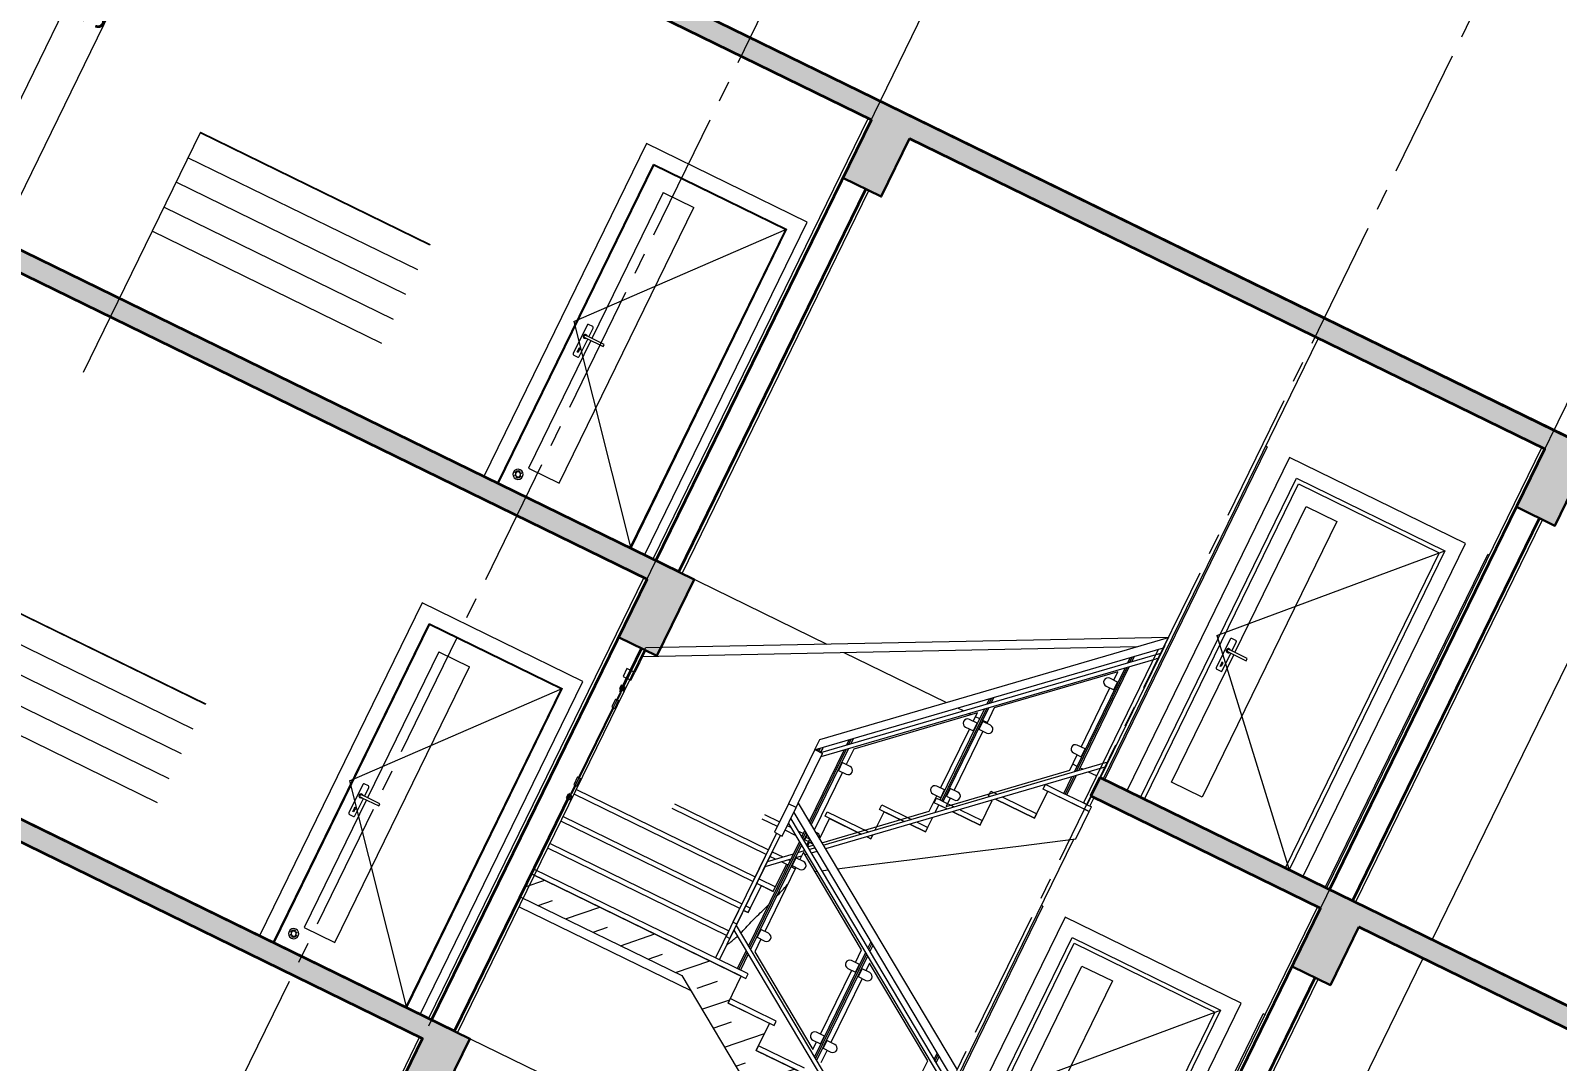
# Model space of a CAD drawing. Header units: millimetres. Extents: x 1373 to 40779, y 1939 to 6439.
# Drawn here: x 4476 to 4700.1, y 6017.2 to 6168.5 of the extents above; entities that cross this region are included whole.
import ezdxf

# ---------------------------------------------------------------- set-up
doc = ezdxf.new("R2010")
doc.units = ezdxf.units.MM
doc.linetypes.add('IMPORT-CENTER2', pattern=[112.5, 75, -12.5, 12.5, -12.5])
for name, color, linetype, lineweight in [('A-DETL', 6, 'Continuous', 30), ('A-DETL-GENF', 92, 'Continuous', 18), ('A-DOOR', 31, 'Continuous', 18), ('A-DOOR-FRAM', 31, 'Continuous', 18), ('A-FLOR-FNSH', 192, 'Continuous', 35), ('A-FLOR-HRAL', 11, 'Continuous', 18), ('A-WALL', 20, 'Continuous', 9), ('A-WALL-FNSH', 113, 'Continuous', 18), ('ESYA', 3, 'Continuous', 25), ('HESAPLAMALAR', 2, 'Continuous', 30), ('S-GRID', 252, 'IMPORT-CENTER2', 5), ('S-STRS', 31, 'Continuous', 18), ('YAZI', 2, 'Continuous', 18)]:
    doc.layers.add(name, color=color, linetype=linetype, lineweight=lineweight)
doc.layers.add('MASSE', color=7, linetype='Continuous')
doc.styles.add('50', font='arial.ttf', dxfattribs={"width": 0.8})
doc.dimstyles.new('NERGİS', dxfattribs={"dimtxt": 15, "dimasz": 10, "dimexe": 20, "dimexo": 150, "dimgap": 0, "dimtad": 1, "dimdec": 0, "dimzin": 1, "dimtxsty": '50', "dimblk": 'ARCHTICK', "dimcen": 0, "dimse1": 1, "dimse2": 1, "dimclrd": 56, "dimclrt": 56, "dimazin": 3, "dimtfac": 1, "dimtdec": 0, "dimtix": 1, "dimtmove": 2, "dimatfit": 2, "dimldrblk": 'DOTSMALL', "dimlwd": 0, "dimlwe": -1, "dimarcsym": 0})

# ---------------------------------------------------------------- blocks, each defined once
blk = doc.blocks.new('_MB_KAPI_CAMLI_B - _m_kapı_100_camlı-1990218-Schnitt 0')
at = {"layer": 'A-DOOR-FRAM'}
for p in [(-92.96, 400), (-91.96, 617.5)]:
    blk.add_line(p, (-92.96, 617.5), dxfattribs=at)
blk = doc.blocks.new('_MB_KAPI_CAMLI_B - _m_kapı_100_camlı-V2-Schnitt 0')
at = {"layer": 'A-DOOR-FRAM'}
for q in [(-237.96, 617.5), (-236.96, 400)]:
    blk.add_line((-236.96, 617.5), q, dxfattribs=at)
blk = doc.blocks.new('RJEJRE')
at = {"layer": 'A-FLOR-HRAL'}
for p, q in [((-239.96, 1091.44), (-512.96, 951.29)), ((-397.5, 947.95), (-239.96, 1091.44)), ((-239.96, 1084.57), (-397.26, 941.3)), ((-239.96, 1091.44), (-239.96, 1084.57)), ((-239.67, 1086.62), (-239.92, 1086.4)), ((-239.64, 1000), (-239.64, 1086.65)), ((-254.33, 1078.35), (-512.42, 945.86)), ((-393.65, 941.3), (-240.99, 1080.34)), ((-240.99, 1076.91), (-392.42, 938.98)), ((-242.18, 1082.54), (-242.18, 982.35)), ((-239.96, 1077.84), (-240.84, 1077.04)), ((-240.83, 1080.48), (-239.96, 1081.28)), ((-239.96, 1081.28), (-239.96, 1077.84)), ((-254.91, 1067.66), (-254.91, 1070.95)), ((-253.01, 1069.4), (-253.01, 1072.68)), ((-257.77, 1060.35), (-313.65, 1009.46)), ((-257.77, 1054.9), (-257.77, 1060.35)), ((-254.91, 996.54), (-254.91, 1064.23)), ((-253.01, 998.28), (-253.01, 1065.96)), ((-255.23, 1054.9), (-260.31, 1054.9)), ((-260.31, 1049.82), (-255.23, 1049.82)), ((-257.77, 1011.26), (-257.77, 1049.82)), ((-255.23, 1049.82), (-255.23, 1054.9)), ((-318.41, 1009.82), (-318.41, 1013.11)), ((-316.51, 1011.56), (-316.51, 1014.85)), ((-368.49, 893.09), (-240.91, 1009.29)), ((-239.96, 1006.72), (-366.29, 891.66)), ((-318.41, 947.06), (-318.41, 1006.39)), ((-316.51, 947.06), (-316.51, 1008.12)), ((-313.65, 1009.46), (-313.65, 999.38)), ((-255.23, 1011.26), (-260.31, 1011.26)), ((-260.31, 1006.18), (-255.23, 1006.18)), ((-257.77, 996.1), (-257.77, 1006.18)), ((-255.23, 1006.18), (-255.23, 1011.26)), ((-240.89, 1009.31), (-239.96, 1010.16)), ((-239.96, 1010.16), (-239.96, 1006.72)), ((-321.27, 1002.52), (-377.15, 951.62)), ((-318.73, 997.06), (-323.81, 997.06)), ((-321.27, 997.06), (-321.27, 1002.52)), ((-318.73, 991.98), (-318.73, 997.06)), ((-311.11, 999.38), (-316.19, 999.38)), ((-316.19, 999.38), (-316.19, 994.3)), ((-313.65, 945.21), (-257.77, 996.1)), ((-253.01, 982.35), (-253.01, 994.84)), ((-323.81, 991.98), (-318.73, 991.98)), ((-321.27, 953.43), (-321.27, 991.98)), ((-316.19, 994.3), (-311.11, 994.3)), ((-313.65, 994.3), (-313.65, 955.74)), ((-254.91, 982.35), (-254.91, 993.11)), ((-239.64, 982.35), (-239.64, 988)), ((-254.91, 982.35), (-253.01, 982.35)), ((-240.91, 982.35), (-242.18, 982.35)), ((-239.64, 982.35), (-240.91, 982.35)), ((-381.91, 951.99), (-381.91, 955.28)), ((-380.01, 953.72), (-380.01, 957.01)), ((-380.01, 900.62), (-380.01, 950.29)), ((-377.15, 951.62), (-377.15, 941.54)), ((-318.73, 953.43), (-323.81, 953.43)), ((-318.73, 948.35), (-318.73, 953.43)), ((-311.11, 955.74), (-316.19, 955.74)), ((-316.19, 955.74), (-316.19, 950.66)), ((-316.19, 950.66), (-311.11, 950.66)), ((-313.65, 950.66), (-313.65, 945.21)), ((-512.96, 949.57), (-512.42, 949.57)), ((-512.42, 949.57), (-512.42, 935.61)), ((-397.5, 941.3), (-397.5, 947.95)), ((-397.5, 941.3), (-392.42, 941.3)), ((-397.5, 941.3), (-397.5, 906)), ((-396.23, 942.24), (-396.23, 941.3)), ((-395.93, 942.3), (-395.97, 942.46)), ((-395.59, 941.3), (-395.93, 942.3)), ((-393.98, 942.3), (-394.32, 941.3)), ((-393.76, 943.65), (-393.98, 942.3)), ((-393.7, 944.5), (-393.76, 943.65)), ((-393.69, 941.3), (-393.69, 944.55)), ((-392.42, 908.73), (-392.42, 941.3)), ((-381.91, 901.87), (-381.91, 948.55)), ((-374.61, 941.54), (-379.69, 941.54)), ((-379.69, 941.54), (-379.69, 936.46)), ((-323.81, 948.35), (-318.73, 948.35)), ((-321.27, 938.27), (-321.27, 948.35)), ((-318.41, 947.06), (-316.51, 947.06)), ((-517.5, 935.61), (-517.5, 930.53)), ((-512.42, 935.61), (-517.5, 935.61)), ((-512.42, 930.53), (-512.42, 935.61)), ((-379.69, 936.46), (-374.61, 936.46)), ((-377.15, 936.46), (-377.15, 898.75)), ((-369.87, 894), (-321.27, 938.27)), ((-517.5, 930.53), (-512.42, 930.53)), ((-516.23, 925.45), (-516.23, 922.91)), ((-513.69, 925.45), (-516.23, 925.45)), ((-513.69, 922.91), (-513.69, 925.45)), ((-516.23, 922.91), (-513.69, 922.91)), ((-515.59, 916.56), (-515.59, 911.48)), ((-515.59, 916.56), (-513.69, 916.56)), ((-514.32, 921.64), (-514.96, 921.64)), ((-514.96, 921.64), (-514.96, 916.56)), ((-514.32, 916.56), (-514.32, 921.64)), ((-513.69, 911.48), (-513.69, 916.56)), ((-515.59, 911.48), (-513.69, 911.48)), ((-514.96, 911.48), (-514.96, 865.76)), ((-514.32, 865.76), (-514.32, 911.48)), ((-392.42, 906), (-397.5, 906)), ((-397.5, 906), (-397.5, 887.37)), ((-392.42, 902.67), (-392.42, 908.73)), ((-392.42, 908.73), (-239.96, 809.09)), ((-392.42, 887.37), (-392.42, 906)), ((-392.42, 902.67), (-239.96, 803.02)), ((-392.42, 898.57), (-242.82, 800.79)), ((-374.61, 897.9), (-375.85, 897.9)), ((-397.5, 887.37), (-392.42, 887.37)), ((-396.23, 887.37), (-396.23, 864.5)), ((-396.23, 887.37), (-396.23, 805.88)), ((-393.69, 864.5), (-393.69, 887.37)), ((-393.69, 805.88), (-393.69, 887.37)), ((-392.36, 895.5), (-242.82, 797.76)), ((-381.91, 891.71), (-381.91, 895.8)), ((-381.91, 820.59), (-381.91, 888.67)), ((-380.01, 894.55), (-380.01, 890.46)), ((-380.01, 887.43), (-380.01, 819.34)), ((-379.69, 894.35), (-379.69, 892.82)), ((-379.69, 892.82), (-377.36, 892.82)), ((-377.15, 892.68), (-377.15, 888.59)), ((-376.37, 888.08), (-373.75, 890.46)), ((-374.98, 887.18), (-372.37, 889.56)), ((-370.17, 888.12), (-372.79, 885.74)), ((-393.71, 870.12), (-381.91, 880.87)), ((-380.01, 882.6), (-376.92, 885.41)), ((-377.15, 881.77), (-380.01, 879.17)), ((-374.61, 879.39), (-379.69, 879.39)), ((-379.69, 879.39), (-379.69, 874.31)), ((-321.27, 847.77), (-377.15, 884.29)), ((-377.15, 884.29), (-377.15, 879.39)), ((-374.73, 883.98), (-375.54, 883.24)), ((-381.91, 877.43), (-393.71, 866.69)), ((-379.69, 874.31), (-374.61, 874.31)), ((-377.15, 874.31), (-377.15, 832.54)), ((-515.59, 865.76), (-515.59, 860.68)), ((-515.59, 865.76), (-513.69, 865.76)), ((-515.59, 860.68), (-513.69, 860.68)), ((-514.96, 860.68), (-514.96, 855.6)), ((-514.32, 855.6), (-514.32, 860.68)), ((-513.69, 860.68), (-513.69, 865.76)), ((-396.23, 864.39), (-396.23, 867.83)), ((-396.23, 864.5), (-396.23, 829.21)), ((-393.69, 829.21), (-393.69, 864.5)), ((-516.23, 854.33), (-516.23, 851.79)), ((-513.69, 854.33), (-516.23, 854.33)), ((-516.23, 851.79), (-513.69, 851.79)), ((-514.96, 855.6), (-514.32, 855.6)), ((-513.69, 851.79), (-513.69, 854.33)), ((-318.41, 850.2), (-318.41, 854.29)), ((-316.51, 853.05), (-316.51, 848.96)), ((-321.27, 839.54), (-321.27, 847.77)), ((-318.41, 779.08), (-318.41, 847.17)), ((-316.51, 845.92), (-316.51, 777.84)), ((-257.77, 806.26), (-313.65, 842.79)), ((-313.65, 842.79), (-313.65, 837.88)), ((-318.73, 839.54), (-323.81, 839.54)), ((-323.81, 834.46), (-318.73, 834.46)), ((-321.27, 792.7), (-321.27, 834.46)), ((-318.73, 834.46), (-318.73, 839.54)), ((-311.11, 837.88), (-316.19, 837.88)), ((-316.19, 837.88), (-316.19, 832.8)), ((-393.69, 829.21), (-396.23, 829.21)), ((-396.23, 829.21), (-396.23, 819.89)), ((-393.69, 819.89), (-393.69, 829.21)), ((-393.69, 825.25), (-393.69, 828.28)), ((-393.69, 828.28), (-242.82, 729.67)), ((-393.69, 825.25), (-242.82, 726.64)), ((-374.61, 832.54), (-379.69, 832.54)), ((-379.69, 832.54), (-379.69, 827.46)), ((-379.69, 827.46), (-374.61, 827.46)), ((-377.15, 827.46), (-377.15, 819.24)), ((-316.19, 832.8), (-311.11, 832.8)), ((-313.65, 832.8), (-313.65, 791.04)), ((-396.23, 819.89), (-393.69, 819.89)), ((-381.91, 805.88), (-381.91, 817.55)), ((-380.01, 816.31), (-380.01, 805.88)), ((-377.15, 819.24), (-321.27, 782.72)), ((-254.91, 808.7), (-254.91, 812.79)), ((-253.01, 811.55), (-253.01, 807.45)), ((-257.77, 798.04), (-257.77, 806.26)), ((-318.73, 792.7), (-323.81, 792.7)), ((-318.73, 787.62), (-318.73, 792.7)), ((-311.11, 791.04), (-316.19, 791.04)), ((-316.19, 791.04), (-316.19, 785.96)), ((-323.81, 787.62), (-318.73, 787.62)), ((-321.27, 782.72), (-321.27, 787.62)), ((-316.19, 785.96), (-311.11, 785.96)), ((-313.65, 785.96), (-313.65, 777.73))]:
    blk.add_line(p, q, dxfattribs=at)
at = {"layer": 'A-FLOR-HRAL', "linetype": 'Continuous'}
for p, q in [((-253.96, 1068.53), (-253.96, 1071.82)), ((-253.96, 997.41), (-253.96, 1065.09)), ((-317.46, 1010.69), (-317.46, 1013.98)), ((-317.46, 947.06), (-317.46, 1007.26)), ((-253.96, 982.35), (-253.96, 993.97)), ((-380.96, 952.85), (-380.96, 956.14)), ((-394.96, 941.3), (-394.96, 943.39)), ((-380.96, 901.24), (-380.96, 949.42)), ((-514.64, 911.48), (-514.64, 916.56)), ((-380.96, 891.08), (-380.96, 895.18)), ((-380.96, 819.96), (-380.96, 888.05)), ((-514.64, 860.68), (-514.64, 865.76)), ((-317.46, 849.58), (-317.46, 853.67)), ((-317.46, 778.46), (-317.46, 846.55)), ((-380.96, 805.88), (-380.96, 816.93)), ((-253.96, 808.08), (-253.96, 812.17))]:
    blk.add_line(p, q, dxfattribs=at)
at = {"layer": 'A-FLOR-HRAL'}
for centre, start, end in [((-260.31, 1052.36), 90, 270), ((-260.31, 1008.72), 90, 270), ((-323.81, 994.52), 90, 270), ((-311.11, 996.84), 270, 90), ((-323.81, 950.89), 90, 270), ((-311.11, 953.2), 270, 90), ((-374.61, 939), 270, 90), ((-374.61, 895.36), 3.19922, 90), ((-374.61, 876.85), 270, 90), ((-323.81, 837), 90, 270), ((-311.11, 835.34), 270, 90), ((-374.61, 830), 270, 90), ((-323.81, 790.16), 90, 270), ((-311.11, 788.5), 270, 90)]:
    blk.add_arc(centre, 2.54, start, end, dxfattribs=at)
blk = doc.blocks.new('KOEWKOEW')
at = {"layer": 'YAZI', "linetype": 'Continuous', "lineweight": 0}
for p, q in [((28185.88, 4635.87), (28335.91, 4635.87)), ((28185.88, 4635.87), (28185.96, 4479.1)), ((28335.91, 4635.43), (28185.88, 4635.43)), ((28335.91, 4619.25), (28185.88, 4619.25)), ((28335.91, 4603.25), (28185.88, 4603.25)), ((28335.91, 4586.84), (28185.88, 4586.84)), ((28335.91, 4571.25), (28185.86, 4571.25))]:
    blk.add_line(p, q, dxfattribs=at)
blk = doc.blocks.new('_ArchTick')
at = {"color": 0, "linetype": 'ByBlock', "const_width": 0.15}
blk.add_lwpolyline([(-0.5, -0.5), (0.5, 0.5)], dxfattribs=at)
blk = doc.blocks.new('*D20636')
at = {"layer": 'Defpoints', "color": 0, "transparency": 16777216}
for p in [(20523.35, 4775.76), (20577.52, 4775.76), (20565.11, 4763.76)]:
    blk.add_point(p, dxfattribs=at)
at = {"layer": 'MASSE', "color": 56, "lineweight": 0, "transparency": 16777216}
for p, q in [((20523.35, 4775.76), (20523.35, 4785.76)), ((20523.35, 4763.76), (20523.35, 4775.76)), ((20523.35, 4763.76), (20523.35, 4753.76))]:
    blk.add_line(p, q, dxfattribs=at)
at = {"layer": 'MASSE', "color": 56, "lineweight": 0, "transparency": 16777216, "xscale": 10, "yscale": 10, "zscale": 10}
for p, rotation in [((20523.35, 4775.76), 270), ((20523.35, 4763.76), 90)]:
    blk.add_blockref('_ArchTick', p, dxfattribs=dict(at, rotation=rotation))
at = {"layer": 'MASSE', "color": 56, "transparency": 16777216, "insert": (20515.82, 4769.76), "char_height": 15, "attachment_point": 5, "rotation": 90, "style": '50'}
blk.add_mtext('12', dxfattribs=at)
blk = doc.blocks.new('_DotSmall')
at = {"layer": 'ESYA', "color": 0, "const_width": 0.5}
blk.add_lwpolyline([(-0.0625, 0, 1), (0.0625, 0, 1)], format="xyb", close=True, dxfattribs=at)
blk = doc.blocks.new('*D20637')
at = {"layer": 'Defpoints', "color": 0, "transparency": 16777216}
for p in [(20523.35, 5063.76), (20541.61, 5063.76), (20577.52, 4775.76)]:
    blk.add_point(p, dxfattribs=at)
at = {"layer": 'MASSE', "color": 56, "lineweight": 0, "transparency": 16777216}
blk.add_line((20523.35, 4775.76), (20523.35, 5063.76), dxfattribs=at)
at = {"layer": 'MASSE', "color": 56, "lineweight": 0, "transparency": 16777216, "xscale": 10, "yscale": 10, "zscale": 10}
for p, rotation in [((20523.35, 5063.76), 90), ((20523.35, 4775.76), 270)]:
    blk.add_blockref('_ArchTick', p, dxfattribs=dict(at, rotation=rotation))
at = {"layer": 'MASSE', "color": 56, "transparency": 16777216, "insert": (20515.69, 4919.76), "char_height": 15, "attachment_point": 5, "rotation": 90, "style": '50'}
blk.add_mtext('288', dxfattribs=at)
blk = doc.blocks.new('*D20645')
at = {"layer": 'Defpoints', "color": 0, "transparency": 16777216}
for p in [(20548.14, 5075.76), (20550.65, 5075.76), (20548.14, 4775.76)]:
    blk.add_point(p, dxfattribs=at)
at = {"layer": 'MASSE', "color": 56, "lineweight": 0, "transparency": 16777216}
blk.add_line((20548.14, 4775.76), (20548.14, 5075.76), dxfattribs=at)
at = {"layer": 'MASSE', "color": 56, "lineweight": 0, "transparency": 16777216, "xscale": 10, "yscale": 10, "zscale": 10}
for p, rotation in [((20548.14, 5075.76), 90), ((20548.14, 4775.76), 270)]:
    blk.add_blockref('_ArchTick', p, dxfattribs=dict(at, rotation=rotation))
at = {"layer": 'MASSE', "color": 56, "transparency": 16777216, "insert": (20540.48, 4925.76), "char_height": 15, "attachment_point": 5, "rotation": 90, "style": '50'}
blk.add_mtext('300', dxfattribs=at)
blk = doc.blocks.new('A$C189a16f2')
at = {"layer": 'A-DETL-GENF'}
h = blk.add_hatch(dxfattribs=at)
h.set_pattern_fill('ANSI33', color=153, style=0)
h.set_pattern_definition([(45, (-21729.413, 4039.7565), (-4.490128, 4.490128), []), (45, (-21724.923, 4039.7565), (-4.490128, 4.490128), [3.175, -1.5875])])
h.paths.add_polyline_path([(2273.76, 2216.02), (2403.88, 2216.02), (2403.88, 2228.02), (1299.79, 2228.02), (723.51, 2228.02), (542.04, 2228.02), (542.04, 2216.02), (723.51, 2216.02), (723.51, 2178.02), (748.51, 2178.02), (748.51, 2216.02), (1274.79, 2216.02), (1274.79, 2178.02), (1299.79, 2178.02), (1299.79, 2216.02), (1714.79, 2216.02), (1714.79, 2178.02), (1739.79, 2178.02), (1739.79, 2216.02), (2248.76, 2216.02), (2248.76, 2178.02), (2273.76, 2178.02)])
h = blk.add_hatch(dxfattribs=at)
h.set_pattern_fill('ANSI33', color=153, style=0)
h.set_pattern_definition([(45, (-21729.413, 4639.7565), (-4.490128, 4.490128), []), (45, (-21724.923, 4639.7565), (-4.490128, 4.490128), [3.175, -1.5875])])
h.paths.add_polyline_path([(748.51, 1916.02), (1274.79, 1916.02), (1274.79, 1878.02), (1299.79, 1878.02), (1299.79, 1928.02), (723.51, 1928.02), (572.04, 1928.02), (572.04, 1916.02), (723.51, 1916.02), (723.51, 1878.02), (748.51, 1878.02)])
h.paths.add_polyline_path([(1739.79, 1916.02), (2248.76, 1916.02), (2248.76, 1878.02), (2273.76, 1878.02), (2273.76, 1916.02), (2373.85, 1916.02), (2373.85, 1928.02), (1564.79, 1928.02), (1564.79, 1916.02), (1714.79, 1916.02), (1714.79, 1878.02), (1739.79, 1878.02)])
h = blk.add_hatch(dxfattribs=at)
h.set_pattern_fill('ANSI33', color=153, style=0)
h.set_pattern_definition([(45, (-21729.413, 4339.7565), (-4.490128, 4.490128), []), (45, (-21724.923, 4339.7565), (-4.490128, 4.490128), [3.175, -1.5875])])
h.paths.add_polyline_path([(748.51, 1616.02), (1274.79, 1616.02), (1274.79, 1578.02), (1299.79, 1578.02), (1299.79, 1628.02), (723.51, 1628.02), (572.04, 1628.02), (572.04, 1616.02), (723.51, 1616.02), (723.51, 1578.02), (748.51, 1578.02)])
h.paths.add_polyline_path([(1739.79, 1616.02), (2248.76, 1616.02), (2248.76, 1578.02), (2273.76, 1578.02), (2273.76, 1616.02), (2373.85, 1616.02), (2373.85, 1628.02), (1564.79, 1628.02), (1564.79, 1616.02), (1714.79, 1616.02), (1714.79, 1578.02), (1739.79, 1578.02)])
at = {"layer": 'S-STRS'}
h = blk.add_hatch(dxfattribs=at)
h.set_pattern_fill('FP_1', color=256, style=0, pattern_type=2)
h.set_pattern_definition([(45, (1545.127, 1479.418), (-17.9605, 17.9605), []), (45, (1563.087, 1479.418), (-17.9605, 17.9605), [12.7, -12.7])])
h.paths.add_polyline_path([(1529.79, 1628.02), (1561.79, 1628.02), (1561.79, 1642.67), (1534.79, 1642.67), (1534.79, 1660.32), (1507.79, 1660.32), (1507.79, 1677.96), (1480.79, 1677.96), (1480.79, 1695.61), (1453.79, 1695.61), (1453.79, 1713.26), (1426.79, 1713.26), (1426.79, 1730.9), (1289.79, 1730.9), (1289.79, 1715.9), (1395.33, 1715.9), (1527.71, 1629.38)])
at = {"layer": 'A-DETL'}
for points in [[(1299.79, 2228.02), (723.51, 2228.02), (542.04, 2228.02), (542.04, 2216.02), (723.51, 2216.02), (723.51, 2178.02), (748.51, 2178.02), (748.51, 2216.02), (1274.79, 2216.02), (1274.79, 2178.02), (1299.79, 2178.02), (1299.79, 2216.02)], [(2403.88, 2228.02), (1299.79, 2228.02)], [(1299.79, 2216.02), (1714.79, 2216.02), (1714.79, 2178.02), (1739.79, 2178.02), (1739.79, 2216.02)], [(1564.79, 1928.02), (1564.79, 1916.02), (1714.79, 1916.02), (1714.79, 1878.02), (1739.79, 1878.02), (1739.79, 1916.02)], [(2373.85, 1928.02), (1564.79, 1928.02)], [(2373.85, 1928.02), (2373.85, 1916.02), (2273.76, 1916.02), (2273.76, 1878.02), (2248.76, 1878.02), (2248.76, 1916.02), (1739.79, 1916.02)]]:
    blk.add_lwpolyline(points, dxfattribs=at)
for points in [[(723.51, 1928.02), (572.04, 1928.02), (572.04, 1916.02), (723.51, 1916.02), (723.51, 1878.02), (748.51, 1878.02), (748.51, 1916.02), (1274.79, 1916.02), (1274.79, 1878.02), (1299.79, 1878.02), (1299.79, 1928.02)], [(723.51, 1628.02), (572.04, 1628.02), (572.04, 1616.02), (723.51, 1616.02), (723.51, 1578.02), (748.51, 1578.02), (748.51, 1616.02), (1274.79, 1616.02), (1274.79, 1578.02), (1299.79, 1578.02), (1299.79, 1628.02)]]:
    blk.add_lwpolyline(points, close=True, dxfattribs=at)
at = {"layer": 'A-DOOR'}
for p, q in [((1169.79, 2033.02), (1258.29, 2136.52)), ((1257.79, 2136.02), (1171.79, 2136.02)), ((1171.79, 1928.02), (1171.79, 2136.02)), ((1257.79, 2136.02), (1257.79, 1928.02)), ((1589.79, 2033.02), (1688.29, 2136.52)), ((1183.79, 2124.02), (1183.79, 2028.68)), ((1183.79, 2124.02), (1203.79, 2124.02)), ((1203.79, 1944.02), (1203.79, 2124.02)), ((1603.79, 2028.68), (1603.79, 2124.02)), ((1603.79, 2124.02), (1623.79, 2124.02)), ((1623.79, 2124.02), (1623.79, 1944.02)), ((1177.79, 2034.54), (1177.79, 2015.88)), ((1181.13, 2035.21), (1178.46, 2035.21)), ((1181.79, 2028.69), (1181.79, 2034.54)), ((1597.79, 2034.54), (1597.79, 2015.88)), ((1601.13, 2035.21), (1598.46, 2035.21)), ((1601.79, 2028.69), (1601.79, 2034.54)), ((1169.79, 2033.02), (1258.29, 1928.02)), ((1191.79, 2028.72), (1180.79, 2028.72)), ((1180.79, 2027.32), (1191.79, 2027.32)), ((1181.79, 2015.88), (1181.79, 2027.34)), ((1183.79, 2027.34), (1183.79, 1944.02)), ((1191.79, 2028.02), (1191.79, 2028.72)), ((1191.79, 2027.32), (1191.79, 2028.02)), ((1589.79, 2033.02), (1688.29, 1928.02)), ((1611.79, 2028.72), (1600.79, 2028.72)), ((1600.79, 2027.32), (1611.79, 2027.32)), ((1601.79, 2015.88), (1601.79, 2027.34)), ((1603.79, 1944.02), (1603.79, 2027.34)), ((1611.79, 2028.02), (1611.79, 2028.72)), ((1611.79, 2027.32), (1611.79, 2028.02)), ((1179.54, 2017.78), (1179.54, 2019.41)), ((1180.04, 2017.78), (1179.54, 2017.78)), ((1180.04, 2019.41), (1180.04, 2017.78)), ((1599.54, 2017.78), (1599.54, 2019.41)), ((1600.04, 2017.78), (1599.54, 2017.78)), ((1600.04, 2019.41), (1600.04, 2017.78)), ((1178.46, 2015.21), (1181.13, 2015.21)), ((1598.46, 2015.21), (1601.13, 2015.21)), ((1183.79, 1944.02), (1203.79, 1944.02)), ((1623.79, 1944.02), (1603.79, 1944.02)), ((1169.79, 1733.02), (1258.29, 1836.52)), ((1257.79, 1836.02), (1171.79, 1836.02)), ((1171.79, 1628.02), (1171.79, 1836.02)), ((1257.79, 1836.02), (1257.79, 1628.02)), ((1589.79, 1733.02), (1688.29, 1836.52)), ((1183.79, 1824.02), (1183.79, 1728.68)), ((1183.79, 1824.02), (1203.79, 1824.02)), ((1203.79, 1644.02), (1203.79, 1824.02)), ((1603.79, 1728.68), (1603.79, 1824.02)), ((1603.79, 1824.02), (1623.79, 1824.02)), ((1623.79, 1824.02), (1623.79, 1644.02)), ((1169.79, 1733.02), (1258.29, 1628.02)), ((1177.79, 1734.54), (1177.79, 1715.88)), ((1181.13, 1735.21), (1178.46, 1735.21)), ((1181.79, 1728.69), (1181.79, 1734.54)), ((1191.79, 1728.72), (1180.79, 1728.72)), ((1180.79, 1727.32), (1191.79, 1727.32)), ((1181.79, 1715.88), (1181.79, 1727.34)), ((1183.79, 1727.34), (1183.79, 1644.02)), ((1191.79, 1728.02), (1191.79, 1728.72)), ((1191.79, 1727.32), (1191.79, 1728.02)), ((1178.46, 1715.21), (1181.13, 1715.21)), ((1179.54, 1717.78), (1179.54, 1719.41)), ((1180.04, 1717.78), (1179.54, 1717.78)), ((1180.04, 1719.41), (1180.04, 1717.78)), ((1183.79, 1644.02), (1203.79, 1644.02))]:
    blk.add_line(p, q, dxfattribs=at)
at = {"layer": 'A-DOOR', "flags": 128}
for points in [[(1180.79, 2028.72), (1180.75, 2028.72), (1180.71, 2028.72), (1180.67, 2028.72), (1180.63, 2028.72), (1180.6, 2028.72), (1180.56, 2028.72), (1180.52, 2028.72), (1180.48, 2028.72), (1180.44, 2028.72), (1180.4, 2028.72), (1180.37, 2028.72), (1180.33, 2028.72), (1180.3, 2028.72), (1180.26, 2028.72), (1180.23, 2028.72), (1180.2, 2028.72), (1180.16, 2028.72), (1180.13, 2028.72), (1180.1, 2028.72), (1180.08, 2028.72), (1180.05, 2028.72), (1180.02, 2028.72), (1180, 2028.72), (1179.97, 2028.72), (1179.95, 2028.72), (1179.93, 2028.72), (1179.91, 2028.72), (1179.89, 2028.72), (1179.88, 2028.72), (1179.86, 2028.72), (1179.85, 2028.72), (1179.84, 2028.72), (1179.82, 2028.72), (1179.82, 2028.72), (1179.81, 2028.72), (1179.8, 2028.72), (1179.8, 2028.72), (1179.8, 2028.72), (1179.79, 2028.72)], [(1179.79, 2027.32), (1179.79, 2027.32), (1179.8, 2027.32), (1179.8, 2027.32), (1179.81, 2027.32), (1179.81, 2027.32), (1179.82, 2027.32), (1179.83, 2027.32), (1179.84, 2027.32), (1179.86, 2027.32), (1179.87, 2027.32), (1179.89, 2027.32), (1179.91, 2027.32), (1179.93, 2027.32), (1179.95, 2027.32), (1179.97, 2027.32), (1179.99, 2027.32), (1180.02, 2027.32), (1180.04, 2027.32), (1180.07, 2027.32), (1180.1, 2027.32), (1180.13, 2027.32), (1180.16, 2027.32), (1180.19, 2027.32), (1180.22, 2027.32), (1180.25, 2027.32), (1180.29, 2027.32), (1180.32, 2027.32), (1180.36, 2027.32), (1180.39, 2027.32), (1180.43, 2027.32), (1180.47, 2027.32), (1180.51, 2027.32), (1180.55, 2027.32), (1180.58, 2027.32), (1180.62, 2027.32), (1180.66, 2027.32), (1180.7, 2027.32), (1180.74, 2027.32), (1180.78, 2027.32), (1180.79, 2027.32)], [(1600.79, 2028.72), (1600.75, 2028.72), (1600.71, 2028.72), (1600.67, 2028.72), (1600.63, 2028.72), (1600.6, 2028.72), (1600.56, 2028.72), (1600.52, 2028.72), (1600.48, 2028.72), (1600.44, 2028.72), (1600.4, 2028.72), (1600.37, 2028.72), (1600.33, 2028.72), (1600.3, 2028.72), (1600.26, 2028.72), (1600.23, 2028.72), (1600.2, 2028.72), (1600.16, 2028.72), (1600.13, 2028.72), (1600.1, 2028.72), (1600.08, 2028.72), (1600.05, 2028.72), (1600.02, 2028.72), (1600, 2028.72), (1599.97, 2028.72), (1599.95, 2028.72), (1599.93, 2028.72), (1599.91, 2028.72), (1599.89, 2028.72), (1599.88, 2028.72), (1599.86, 2028.72), (1599.85, 2028.72), (1599.84, 2028.72), (1599.82, 2028.72), (1599.82, 2028.72), (1599.81, 2028.72), (1599.8, 2028.72), (1599.8, 2028.72), (1599.8, 2028.72), (1599.79, 2028.72)], [(1599.79, 2027.32), (1599.79, 2027.32), (1599.8, 2027.32), (1599.8, 2027.32), (1599.81, 2027.32), (1599.81, 2027.32), (1599.82, 2027.32), (1599.83, 2027.32), (1599.84, 2027.32), (1599.86, 2027.32), (1599.87, 2027.32), (1599.89, 2027.32), (1599.91, 2027.32), (1599.93, 2027.32), (1599.95, 2027.32), (1599.97, 2027.32), (1599.99, 2027.32), (1600.02, 2027.32), (1600.04, 2027.32), (1600.07, 2027.32), (1600.1, 2027.32), (1600.13, 2027.32), (1600.16, 2027.32), (1600.19, 2027.32), (1600.22, 2027.32), (1600.25, 2027.32), (1600.29, 2027.32), (1600.32, 2027.32), (1600.36, 2027.32), (1600.39, 2027.32), (1600.43, 2027.32), (1600.47, 2027.32), (1600.51, 2027.32), (1600.55, 2027.32), (1600.58, 2027.32), (1600.62, 2027.32), (1600.66, 2027.32), (1600.7, 2027.32), (1600.74, 2027.32), (1600.78, 2027.32), (1600.79, 2027.32)], [(1180.79, 1728.72), (1180.75, 1728.72), (1180.71, 1728.72), (1180.67, 1728.72), (1180.63, 1728.72), (1180.6, 1728.72), (1180.56, 1728.72), (1180.52, 1728.72), (1180.48, 1728.72), (1180.44, 1728.72), (1180.4, 1728.72), (1180.37, 1728.72), (1180.33, 1728.72), (1180.3, 1728.72), (1180.26, 1728.72), (1180.23, 1728.72), (1180.2, 1728.72), (1180.16, 1728.72), (1180.13, 1728.72), (1180.1, 1728.72), (1180.08, 1728.72), (1180.05, 1728.72), (1180.02, 1728.72), (1180, 1728.72), (1179.97, 1728.72), (1179.95, 1728.72), (1179.93, 1728.72), (1179.91, 1728.72), (1179.89, 1728.72), (1179.88, 1728.72), (1179.86, 1728.72), (1179.85, 1728.72), (1179.84, 1728.72), (1179.82, 1728.72), (1179.82, 1728.72), (1179.81, 1728.72), (1179.8, 1728.72), (1179.8, 1728.72), (1179.8, 1728.72), (1179.79, 1728.72)], [(1179.79, 1727.32), (1179.79, 1727.32), (1179.8, 1727.32), (1179.8, 1727.32), (1179.81, 1727.32), (1179.81, 1727.32), (1179.82, 1727.32), (1179.83, 1727.32), (1179.84, 1727.32), (1179.86, 1727.32), (1179.87, 1727.32), (1179.89, 1727.32), (1179.91, 1727.32), (1179.93, 1727.32), (1179.95, 1727.32), (1179.97, 1727.32), (1179.99, 1727.32), (1180.02, 1727.32), (1180.04, 1727.32), (1180.07, 1727.32), (1180.1, 1727.32), (1180.13, 1727.32), (1180.16, 1727.32), (1180.19, 1727.32), (1180.22, 1727.32), (1180.25, 1727.32), (1180.29, 1727.32), (1180.32, 1727.32), (1180.36, 1727.32), (1180.39, 1727.32), (1180.43, 1727.32), (1180.47, 1727.32), (1180.51, 1727.32), (1180.55, 1727.32), (1180.58, 1727.32), (1180.62, 1727.32), (1180.66, 1727.32), (1180.7, 1727.32), (1180.74, 1727.32), (1180.78, 1727.32), (1180.79, 1727.32)]]:
    blk.add_lwpolyline(points, dxfattribs=at)
at = {"layer": 'A-DOOR'}
for centre, radius, start, end in [((1178.46, 2034.54), 0.668, 90, 180), ((1181.13, 2034.54), 0.668, 0, 90), ((1598.46, 2034.54), 0.668, 90, 180), ((1598.46, 2034.54), 0.668, 90, 150), ((1601.13, 2034.54), 0.668, 0, 90), ((1601.13, 2034.54), 0.668, 30, 90), ((1179.79, 2028.02), 1.22, 33.86369, 180), ((1179.79, 2028.02), 1.22, 180, 326.13325), ((1179.79, 2028.02), 0.7, 150, 180), ((1179.79, 2028.02), 0.7, 180, 210), ((1179.79, 2028.02), 0.7, 75, 120), ((1179.79, 2028.02), 0.7, 240, 285), ((1599.79, 2028.02), 1.22, 33.86369, 180), ((1599.79, 2028.02), 1.22, 180, 326.13325), ((1599.79, 2028.02), 1.22, 195, 225), ((1599.79, 2028.02), 1.22, 105, 135), ((1599.79, 2028.02), 0.7, 150, 180), ((1599.79, 2028.02), 0.7, 180, 210), ((1599.79, 2028.02), 1.22, 240, 270), ((1599.79, 2028.02), 0.7, 75, 120), ((1599.79, 2028.02), 0.7, 240, 285), ((1599.79, 2028.02), 1.22, 60, 90), ((1599.79, 2028.02), 1.22, 285, 326.13325), ((1599.79, 2028.02), 1.22, 33.86369, 45), ((1179.79, 2019.85), 0.5, 300, 240), ((1599.79, 2019.85), 0.5, 300, 240), ((1178.46, 2015.88), 0.668, 180, 270), ((1181.13, 2015.88), 0.668, 270, 0), ((1598.46, 2015.88), 0.668, 180, 270), ((1598.46, 2015.88), 0.668, 210, 270), ((1601.13, 2015.88), 0.668, 270, 0), ((1601.13, 2015.88), 0.668, 270, 330), ((1179.79, 1938.02), 3, 90, 270), ((1179.79, 1938.02), 1.98, 90, 180), ((1179.79, 1938.02), 1.98, 209.12526, 239.69802), ((1179.79, 1938.02), 1.5, 90, 270), ((1179.79, 1938.02), 1.98, 254.95624, 270), ((1179.79, 1938.02), 3, 270, 90), ((1179.79, 1938.02), 1.5, 270, 90), ((1179.79, 1938.02), 1.98, 270, 0), ((1179.79, 1938.02), 1.98, 74.95624, 89.77986), ((1179.79, 1938.02), 1.98, 29.12526, 59.69802), ((1178.46, 1734.54), 0.668, 90, 180), ((1181.13, 1734.54), 0.668, 0, 90), ((1179.79, 1728.02), 1.22, 33.86369, 180), ((1179.79, 1728.02), 1.22, 180, 326.13325), ((1179.79, 1728.02), 0.7, 150, 180), ((1179.79, 1728.02), 0.7, 180, 210), ((1179.79, 1728.02), 0.7, 75, 120), ((1179.79, 1728.02), 0.7, 240, 285), ((1178.46, 1715.88), 0.668, 180, 270), ((1179.79, 1719.85), 0.5, 300, 240), ((1181.13, 1715.88), 0.668, 270, 0), ((1179.79, 1638.02), 3, 90, 270), ((1179.79, 1638.02), 1.98, 90, 180), ((1179.79, 1638.02), 3, 270, 90), ((1179.79, 1638.02), 1.98, 74.95624, 90), ((1179.79, 1638.02), 1.98, 209.12526, 239.69802), ((1179.79, 1638.02), 1.5, 90, 270), ((1179.79, 1638.02), 1.98, 254.95624, 270), ((1179.79, 1638.02), 1.5, 270, 90), ((1179.79, 1638.02), 1.98, 270, 0), ((1179.79, 1638.02), 1.98, 29.12526, 59.69802)]:
    blk.add_arc(centre, radius, start, end, dxfattribs=at)
at = {"layer": 'A-DOOR-FRAM'}
for p, q in [((1267.29, 2145.52), (1162.29, 2145.52)), ((1162.29, 2145.52), (1162.29, 1928.02)), ((1267.29, 1928.02), (1267.29, 2145.52)), ((1697.29, 2145.52), (1582.29, 2145.52)), ((1582.29, 2145.52), (1582.29, 1928.02)), ((1697.29, 1928.02), (1697.29, 2145.52)), ((1171.29, 1928.02), (1171.29, 2136.52)), ((1171.29, 2136.52), (1258.29, 2136.52)), ((1171.79, 2136.02), (1171.79, 1928.02)), ((1171.79, 2136.02), (1257.79, 2136.02)), ((1257.79, 2136.02), (1257.79, 1928.02)), ((1258.29, 2136.52), (1258.29, 1928.02)), ((1591.29, 1928.02), (1591.29, 2136.52)), ((1591.29, 2136.52), (1688.29, 2136.52)), ((1593.79, 1928.02), (1593.79, 2134.02)), ((1593.79, 2134.02), (1685.79, 2134.02)), ((1685.79, 2134.02), (1685.79, 1928.02)), ((1688.29, 2136.52), (1688.29, 1928.02)), ((1267.29, 1845.52), (1162.29, 1845.52)), ((1162.29, 1845.52), (1162.29, 1628.02)), ((1267.29, 1628.02), (1267.29, 1845.52)), ((1697.29, 1845.52), (1582.29, 1845.52)), ((1582.29, 1845.52), (1582.29, 1628.02)), ((1697.29, 1628.02), (1697.29, 1845.52)), ((1171.29, 1628.02), (1171.29, 1836.52)), ((1171.29, 1836.52), (1258.29, 1836.52)), ((1171.79, 1836.02), (1171.79, 1628.02)), ((1171.79, 1836.02), (1257.79, 1836.02)), ((1257.79, 1836.02), (1257.79, 1628.02)), ((1258.29, 1836.52), (1258.29, 1628.02)), ((1591.29, 1628.02), (1591.29, 1836.52)), ((1591.29, 1836.52), (1688.29, 1836.52)), ((1593.79, 1628.02), (1593.79, 1834.02)), ((1593.79, 1834.02), (1685.79, 1834.02)), ((1685.79, 1834.02), (1685.79, 1628.02)), ((1688.29, 1836.52), (1688.29, 1628.02))]:
    blk.add_line(p, q, dxfattribs=at)
at = {"layer": 'A-FLOR-FNSH', "color": 250}
for p, q in [((2403.88, 2228.02), (542.04, 2228.02)), ((748.51, 2216.02), (1274.79, 2216.02)), ((1299.79, 2216.02), (1714.79, 2216.02)), ((1289.79, 1928.02), (572.04, 1928.02)), ((2373.85, 1928.02), (1564.79, 1928.02)), ((1564.79, 1928.02), (1564.79, 1916.02)), ((748.51, 1916.02), (1274.79, 1916.02)), ((1564.79, 1916.02), (1714.79, 1916.02)), ((1739.79, 1916.02), (2248.76, 1916.02)), ((1289.79, 1628.02), (572.04, 1628.02)), ((748.51, 1616.02), (1274.79, 1616.02))]:
    blk.add_line(p, q, dxfattribs=at)
at = {"layer": 'A-WALL', "lineweight": 35}
for p, q in [((1274.79, 1928.02), (1274.79, 2216.02)), ((1714.79, 1928.02), (1714.79, 2216.02)), ((1289.79, 1928.02), (1289.79, 2178.02)), ((1729.79, 1928.02), (1729.79, 2178.02)), ((1274.79, 1628.02), (1274.79, 1916.02)), ((1714.79, 1628.02), (1714.79, 1916.02)), ((1289.79, 1849.66), (1289.79, 1878.02)), ((1729.79, 1628.02), (1729.79, 1878.02)), ((1289.79, 1628.02), (1289.79, 1783.62)), ((1274.79, 1328.02), (1274.79, 1616.02))]:
    blk.add_line(p, q, dxfattribs=at)
at = {"layer": 'A-WALL'}
for p, q in [((1566.79, 1928.02), (1566.79, 2216.02)), ((1781.79, 1928.02), (1781.79, 2216.02)), ((1386.68, 1928.02), (1291.79, 1928.02)), ((1464.4, 1928.02), (1397.8, 1928.02)), ((1475.56, 1928.02), (1471.94, 1928.02)), ((1480.72, 1928.02), (1479.33, 1928.02)), ((1486.34, 1928.02), (1483.48, 1928.02)), ((1491.1, 1928.02), (1488.25, 1928.02)), ((1549.84, 1928.02), (1546.98, 1928.02)), ((1553.64, 1928.02), (1551.75, 1928.02)), ((1562.58, 1928.02), (1557.41, 1928.02)), ((1566.79, 1910.37), (1566.79, 1916.02)), ((1781.79, 1628.02), (1781.79, 1916.02)), ((1566.79, 1628.02), (1566.79, 1888.8)), ((1362.78, 1628.02), (1291.79, 1628.02))]:
    blk.add_line(p, q, dxfattribs=at)
at = {"layer": 'A-WALL-FNSH', "color": 7, "lineweight": 9}
for p, q in [((1272.79, 2216.02), (1272.79, 1928.02)), ((1712.79, 2216.02), (1712.79, 1928.02)), ((1291.79, 1928.02), (1291.79, 2178.02)), ((1731.79, 1928.02), (1731.79, 2178.02)), ((1291.79, 1928.02), (1289.79, 1928.02)), ((1272.79, 1916.02), (1272.79, 1628.02)), ((1712.79, 1916.02), (1712.79, 1628.02)), ((1291.79, 1628.02), (1291.79, 1879.31)), ((1731.79, 1628.02), (1731.79, 1878.02)), ((1291.79, 1628.02), (1289.79, 1628.02)), ((1272.79, 1616.02), (1272.79, 1328.02))]:
    blk.add_line(p, q, dxfattribs=at)
at = {"layer": 'S-GRID', "lineweight": 18}
for p, q in [((1189.79, 74.31), (1189.79, 2658.01)), ((1274.79, 74.31), (1274.79, 2658.01)), ((1564.79, 74.31), (1564.79, 2658.01)), ((1714.79, 74.31), (1714.79, 2658.01))]:
    blk.add_line(p, q, dxfattribs=at)
at = {"layer": 'S-STRS'}
for p, q in [((1537.79, 1907.37), (1537.79, 1910.15)), ((1538.04, 1910.37), (1549.84, 1910.37)), ((1551.75, 1910.37), (1562.57, 1910.37)), ((1565.11, 1910.37), (1567.79, 1910.37)), ((1567.79, 1907.37), (1567.79, 1910.37)), ((1567.79, 1907.37), (1537.79, 1907.37)), ((1540.79, 1889.73), (1540.79, 1907.37)), ((1540.79, 1907.37), (1567.79, 1907.37)), ((1567.79, 1889.45), (1567.79, 1907.37)), ((1510.79, 1892.73), (1514.89, 1892.73)), ((1510.79, 1889.73), (1510.79, 1892.73)), ((1518.66, 1892.73), (1540.79, 1892.73)), ((1540.79, 1889.73), (1540.79, 1892.73)), ((1511.6, 1889.73), (1510.79, 1889.73)), ((1513.79, 1872.08), (1513.79, 1888.24)), ((1515.37, 1889.73), (1540.79, 1889.73)), ((1540.79, 1889.73), (1515.37, 1889.73)), ((1540.79, 1871.81), (1567.79, 1889.45)), ((1483.79, 1875.08), (1486.34, 1875.08)), ((1483.79, 1872.08), (1483.79, 1875.08)), ((1488.25, 1875.08), (1495.51, 1875.08)), ((1499.29, 1875.08), (1513.79, 1875.08)), ((1513.79, 1872.08), (1513.79, 1875.08)), ((1492.22, 1872.08), (1483.79, 1872.08)), ((1486.79, 1867.14), (1486.79, 1872.08)), ((1486.79, 1872.08), (1492.22, 1872.08)), ((1495.99, 1872.08), (1513.79, 1872.08)), ((1513.79, 1872.08), (1495.99, 1872.08)), ((1513.79, 1854.16), (1540.79, 1871.81)), ((1456.79, 1857.43), (1476.14, 1857.43)), ((1456.79, 1854.43), (1456.79, 1857.43)), ((1479.91, 1857.43), (1486.79, 1857.43)), ((1486.79, 1854.43), (1486.79, 1863.7)), ((1486.79, 1854.43), (1486.79, 1857.43)), ((1472.85, 1854.43), (1456.79, 1854.43)), ((1459.79, 1842.55), (1459.79, 1854.43)), ((1459.79, 1854.43), (1472.85, 1854.43)), ((1476.62, 1854.43), (1486.79, 1854.43)), ((1486.79, 1854.43), (1476.62, 1854.43)), ((1486.79, 1836.51), (1513.79, 1854.16)), ((1429.79, 1839.79), (1456.76, 1839.79)), ((1429.79, 1836.79), (1429.79, 1839.79)), ((1459.79, 1836.79), (1459.79, 1839.11)), ((1459.79, 1836.79), (1459.79, 1839.11)), ((1453.47, 1836.79), (1429.79, 1836.79)), ((1432.79, 1823.38), (1432.79, 1836.79)), ((1432.79, 1836.79), (1453.47, 1836.79)), ((1457.24, 1836.79), (1459.79, 1836.79)), ((1459.79, 1836.79), (1457.24, 1836.79)), ((1459.79, 1818.87), (1486.79, 1836.51)), ((1397.38, 1822.14), (1407.25, 1822.14)), ((1412.33, 1822.14), (1414.51, 1822.14)), ((1419.15, 1822.14), (1422.84, 1822.14)), ((1424.75, 1822.14), (1425.06, 1822.14)), ((1425.25, 1819.14), (1425.25, 1820.85)), ((1407.25, 1819.14), (1397.38, 1819.14)), ((1419.1, 1819.14), (1412.33, 1819.14)), ((1425.25, 1819.14), (1424.75, 1819.14)), ((1430, 1819.14), (1425.25, 1819.14)), ((1428.33, 1816.14), (1428.33, 1819.14)), ((1428.33, 1819.14), (1429.79, 1819.14)), ((1429.79, 1819.14), (1430, 1819.14)), ((1449.75, 1812.3), (1459.79, 1818.87)), ((1347.17, 1804.49), (1408.54, 1804.49)), ((1408.54, 1801.49), (1347.17, 1801.49)), ((1411.05, 1804.49), (1418.01, 1804.49)), ((1414.72, 1801.49), (1411.05, 1801.49)), ((1422.84, 1801.49), (1418.49, 1801.49)), ((1421.79, 1804.49), (1422.84, 1804.49)), ((1421.82, 1783.84), (1421.82, 1801.49)), ((1421.82, 1801.49), (1422.84, 1801.49)), ((1424.75, 1804.49), (1425.06, 1804.49)), ((1424.75, 1801.49), (1427.6, 1801.49)), ((1427.6, 1801.49), (1424.75, 1801.49)), ((1438.68, 1805.07), (1439.66, 1805.7)), ((1441.98, 1807.22), (1445.11, 1809.27)), ((1291.79, 1786.84), (1408.52, 1786.84)), ((1408.52, 1783.84), (1291.79, 1783.84)), ((1411.06, 1786.84), (1421.82, 1786.84)), ((1421.82, 1783.84), (1411.06, 1783.84)), ((1414.04, 1766.2), (1414.04, 1783.84)), ((1414.04, 1783.84), (1418.32, 1783.84)), ((1418.32, 1783.84), (1421.82, 1783.84)), ((1421.82, 1783.84), (1421.82, 1786.84)), ((1291.79, 1769.2), (1408.52, 1769.2)), ((1408.52, 1766.2), (1291.79, 1766.2)), ((1411.06, 1769.2), (1414.04, 1769.2)), ((1411.06, 1766.2), (1414.04, 1766.2)), ((1414.04, 1766.2), (1411.06, 1766.2)), ((1414.04, 1766.2), (1414.04, 1769.2)), ((1291.79, 1751.55), (1408.52, 1751.55)), ((1408.52, 1748.55), (1291.79, 1748.55)), ((1429.79, 1733.9), (1289.79, 1733.9)), ((1289.79, 1733.9), (1289.79, 1730.9)), ((1426.79, 1730.9), (1289.79, 1730.9)), ((1289.79, 1730.9), (1289.79, 1715.9)), ((1289.79, 1730.9), (1429.79, 1730.9)), ((1426.79, 1713.26), (1426.79, 1730.9)), ((1429.79, 1730.9), (1429.79, 1733.9)), ((1289.79, 1715.9), (1395.33, 1715.9)), ((1395.33, 1715.9), (1529.79, 1628.02)), ((1456.79, 1716.26), (1426.79, 1716.26)), ((1426.79, 1716.26), (1426.79, 1713.26)), ((1453.79, 1713.26), (1426.79, 1713.26)), ((1426.79, 1713.26), (1456.79, 1713.26)), ((1453.79, 1695.61), (1453.79, 1713.26)), ((1456.79, 1713.26), (1456.79, 1716.26)), ((1291.79, 1710.29), (1403.91, 1710.29)), ((1483.79, 1698.61), (1453.79, 1698.61)), ((1453.79, 1698.61), (1453.79, 1695.61)), ((1480.79, 1695.61), (1453.79, 1695.61)), ((1453.79, 1695.61), (1483.79, 1695.61))]:
    blk.add_line(p, q, dxfattribs=at)
for points, knots in [([(1424.76, 1781.7), (1425.26, 1783.32), (1426.22, 1786.45), (1427.16, 1789.58), (1427.61, 1791.1)], [0.4333588, 0.4333588, 0.4333588, 0.4333588, 0.6666667, 0.883541, 0.883541, 0.883541, 0.883541]), ([(1415.37, 1753.5), (1415.46, 1753.77), (1416.06, 1755.51), (1417.08, 1758.75), (1417.92, 1761.73), (1418.32, 1763.23)], [0.271408, 0.271408, 0.271408, 0.271408, 0.3333333, 0.6666667, 1, 1, 1, 1]), ([(1411.07, 1743.54), (1411.17, 1743.73), (1411.77, 1744.86), (1412.8, 1746.98), (1413.64, 1748.95), (1414.04, 1749.95)], [0.2680706, 0.2680706, 0.2680706, 0.2680706, 0.3333333, 0.6666667, 1, 1, 1, 1])]:
    blk.add_open_spline(points, degree=3, knots=knots, dxfattribs=at)
for points in [[(1421.82, 1772.72), (1422.17, 1773.75), (1422.52, 1774.78), (1422.86, 1775.81)], [(1418.32, 1763.23), (1418.94, 1764.8), (1420.14, 1767.95), (1421.27, 1771.13), (1421.82, 1772.72)], [(1414.04, 1749.95), (1414.18, 1750.32), (1414.32, 1750.68), (1414.47, 1751.05)]]:
    blk.add_open_spline(points, degree=3, dxfattribs=at)
blk.add_blockref('RJEJRE', (1804.75, 928.02))
at = {"layer": 'A-DOOR'}
for name, p in [('_MB_KAPI_CAMLI_B - _m_kapı_100_camlı-V2-Schnitt 0', (1804.75, 1528.02)), ('_MB_KAPI_CAMLI_B - _m_kapı_100_camlı-1990218-Schnitt 0', (1804.75, 1528.02)), ('_MB_KAPI_CAMLI_B - _m_kapı_100_camlı-V2-Schnitt 0', (1804.75, 1228.02)), ('_MB_KAPI_CAMLI_B - _m_kapı_100_camlı-1990218-Schnitt 0', (1804.75, 1228.02))]:
    blk.add_blockref(name, p, dxfattribs=at)
at = {"layer": 'HESAPLAMALAR', "linetype": 'ByBlock'}
for p in [(-27261.68, -2599.31), (-27261.68, -2899.31)]:
    blk.add_blockref('KOEWKOEW', p, dxfattribs=at)
at = {"layer": 'MASSE'}
for base, p1, p2, picture, middle in [((845.62, 2228.02), (845.62, 1928.02), (848.13, 2228.02), '*D20645', (837.96, 2078.02)), ((820.83, 2216.02), (875, 1928.02), (839.09, 2216.02), '*D20637', (813.17, 2072.02)), ((820.83, 1928.02), (862.59, 1916.02), (875, 1928.02), '*D20636', (813.3, 1922.02))]:
    dim = blk.add_linear_dim(base=base, p1=p1, p2=p2, angle=90, dimstyle='NERGİS', dxfattribs=at)
    dim.commit()
    dim.dimension.update_dxf_attribs({"geometry": picture, "text_midpoint": middle, "insert": (-19702.52, -2847.74)})

msp = doc.modelspace()

# ---------------------------------------------------------------- block references
at = {"layer": 'HESAPLAMALAR', "color": 4, "xscale": 0.2499999999999999, "yscale": 0.2499999999999999, "zscale": 0.2499999999999999, "rotation": 333.9650679197362}
msp.add_blockref('A$C189a16f2', (4069.89, 5797.47), dxfattribs=at)

doc.saveas('drawing.dxf')
